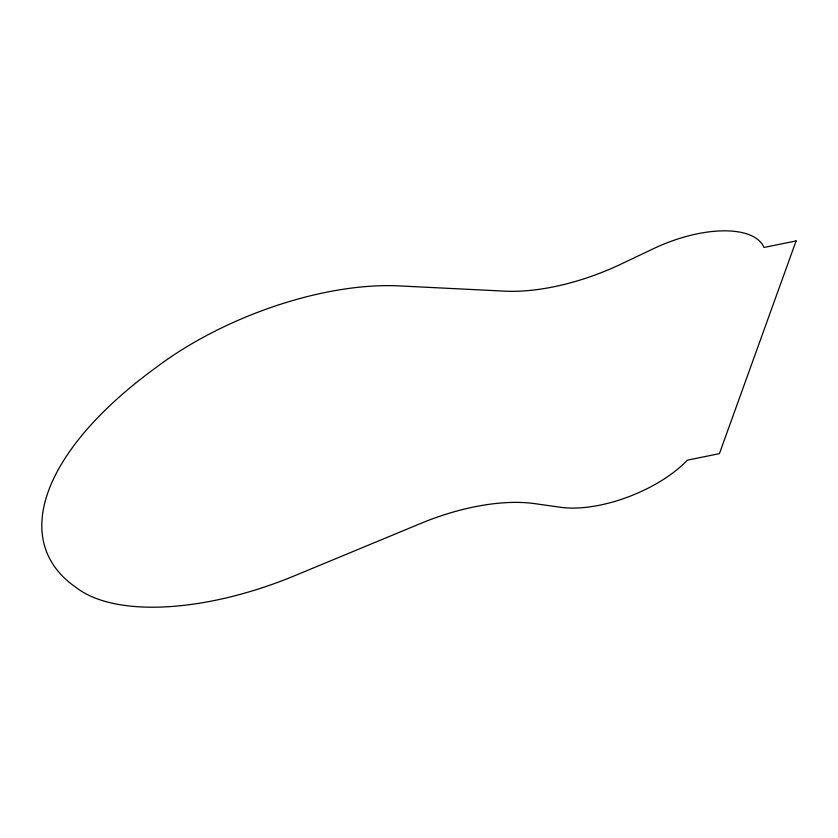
<?xml version="1.0" encoding="UTF-8"?>
<svg xmlns="http://www.w3.org/2000/svg" width="838" height="838" viewBox="0 0 838 838"><rect width="100%" height="100%" fill="white"/><g stroke="black" fill="none" stroke-linecap="round" stroke-linejoin="round"><path stroke-width="1.26" d="M796.1 240.925L719.423 453.641L687.349 460.167A90.253 40.832 -21.8 0 1 560.58 507.283L534.602 503.617A138.846 62.819 -21.8 0 0 420.938 523.362L294.662 575.727A208.274 94.233 -21.8 0 1 76.509 587.752A331.9 150.17 -21.8 0 1 155.826 367.693A208.274 94.233 -21.8 0 1 399.129 285.905L504.644 291.142A138.846 62.819 -21.8 0 0 620.927 264.138L653.86 248.498A90.253 40.832 -21.8 0 1 764.026 247.451L796.1 240.925"/></g></svg>
